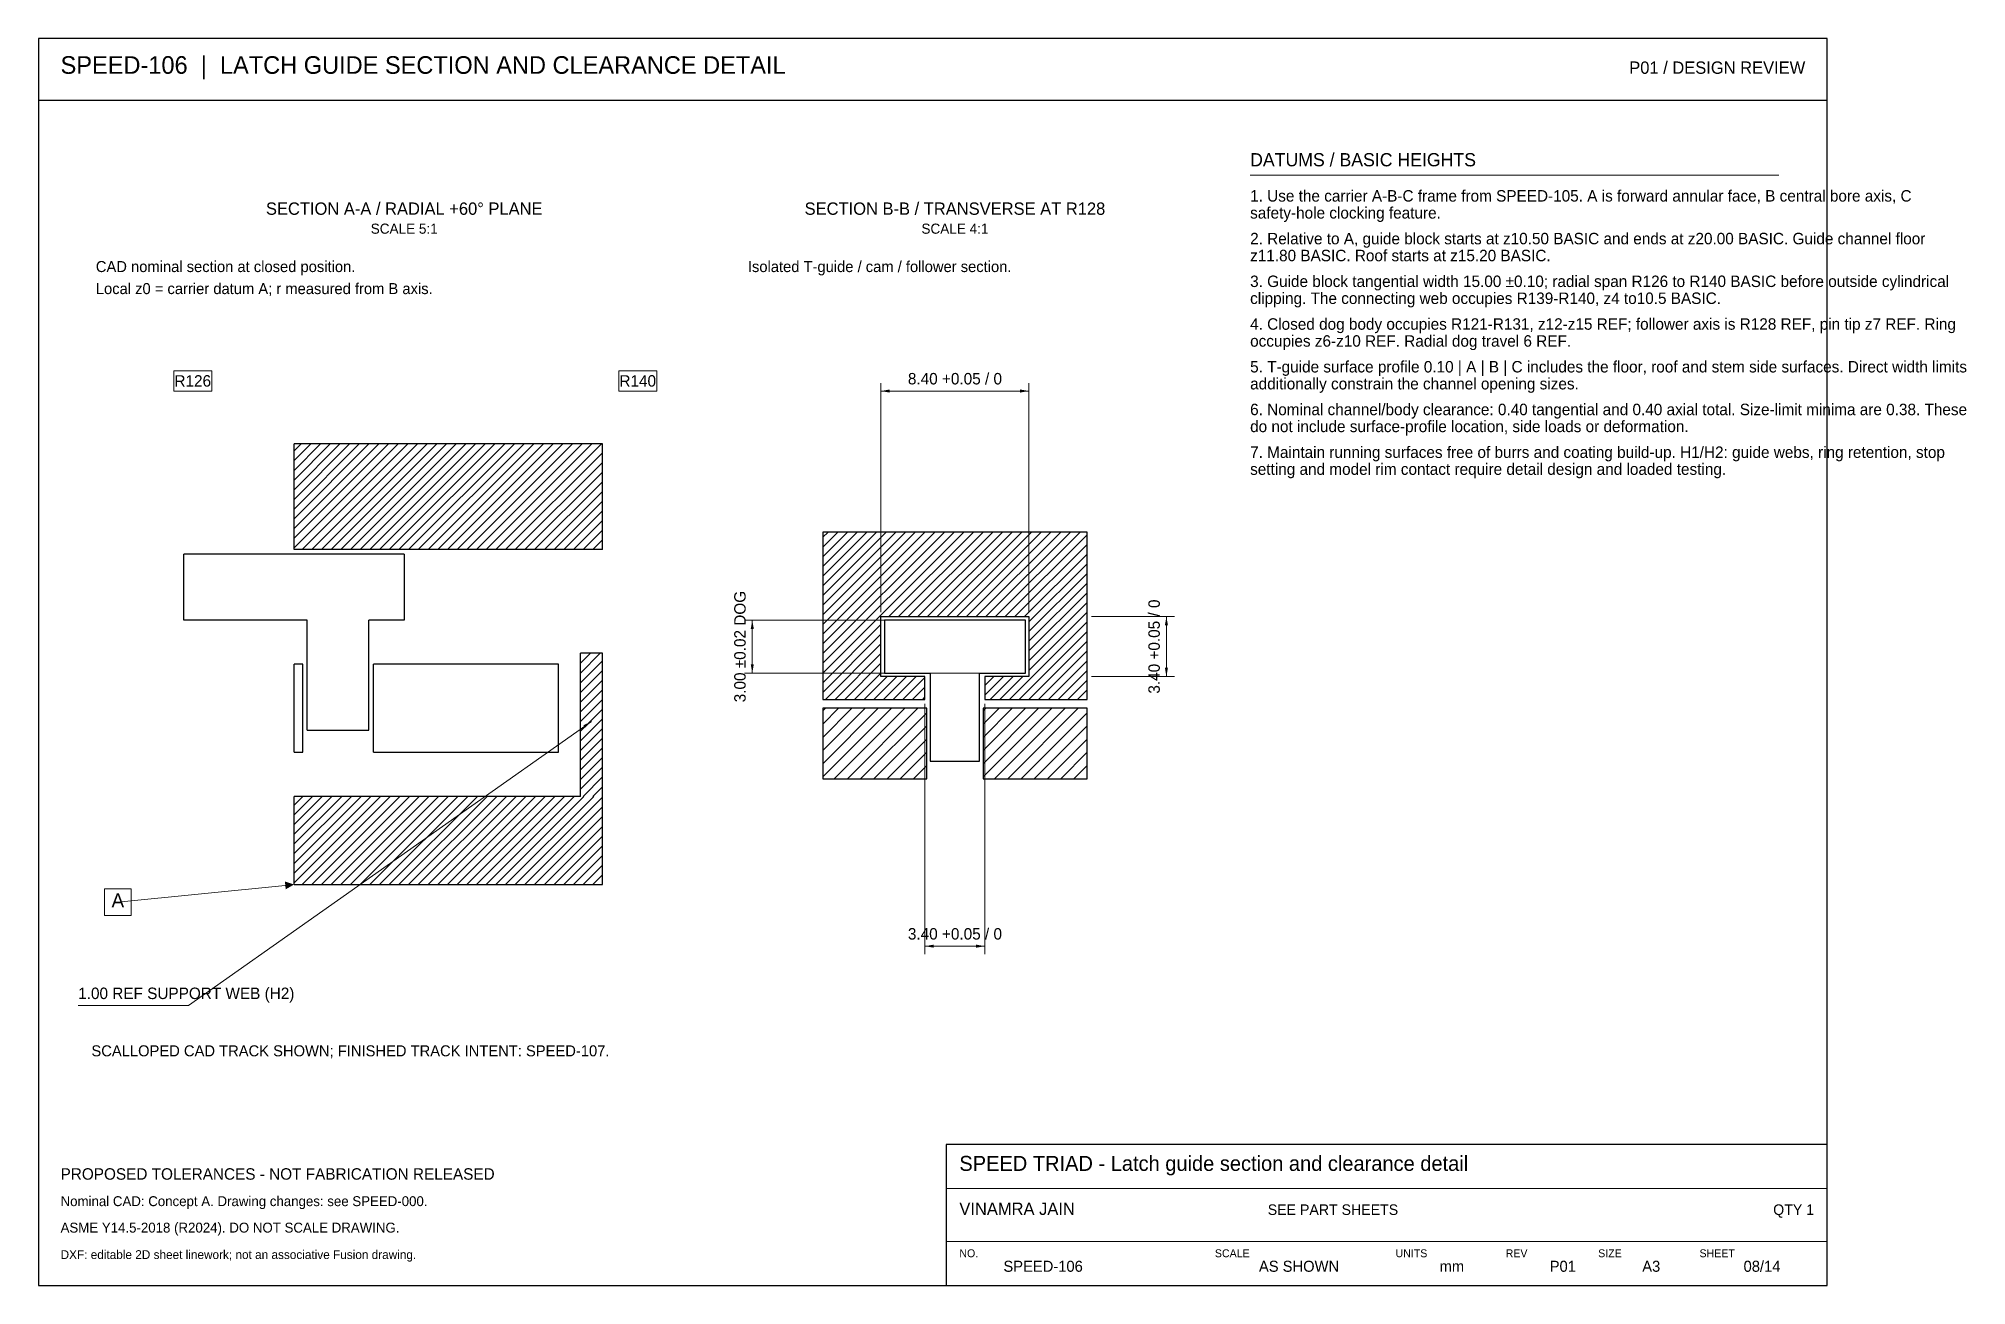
# Model space of a CAD drawing. Header units: millimetres. Extents: x -1265 to 445, y 7 to 290.
# Drawn here: x 7 to 444.6, y 7 to 290 of the extents above.
import ezdxf
from ezdxf.enums import TextEntityAlignment as Align

# ---------------------------------------------------------------- set-up
doc = ezdxf.new("R2010")
doc.units = ezdxf.units.MM
for name, color, linetype, lineweight in [('BORDER', 7, 'Continuous', 30), ('DIM', 7, 'Continuous', 15), ('GDT', 7, 'Continuous', 20), ('HATCH', 7, 'Continuous', 13), ('NOTES', 7, 'Continuous', 18), ('VISIBLE', 7, 'Continuous', 30)]:
    doc.layers.add(name, color=color, linetype=linetype, lineweight=lineweight)

msp = doc.modelspace()

# ---------------------------------------------------------------- linework, layer by layer
at = {"layer": 'BORDER'}
msp.add_line((7, 276), (413, 276), dxfattribs=at)
for points in [[(7, 7), (413, 7), (413, 290), (7, 290)], [(213, 7), (413, 7), (413, 39), (213, 39)]]:
    msp.add_lwpolyline(points, close=True, dxfattribs=at)
at = {"layer": 'DIM'}
for p, q in [((282, 259), (402, 259)), ((198.2, 159.8), (198.2, 211.8)), ((231.8, 159.8), (231.8, 211.8)), ((198.2, 210), (231.8, 210)), ((230, 158), (167.2, 158)), ((169, 146), (169, 158)), ((246, 158.8), (264.8, 158.8)), ((263, 145.2), (263, 158.8)), ((230, 146), (167.2, 146)), ((246, 145.2), (264.8, 145.2)), ((208.2, 139), (208.2, 82.2)), ((221.8, 139), (221.8, 82.2)), ((41, 70.5), (132.5, 135)), ((208.2, 84), (221.8, 84)), ((16, 70.5), (41, 70.5)), ((213, 29), (413, 29)), ((213, 17), (413, 17))]:
    msp.add_line(p, q, dxfattribs=at)
for points in [[(37.693, 210), (46.307, 210), (46.307, 214.6), (37.693, 214.6)], [(138.693, 210), (147.307, 210), (147.307, 214.6), (138.693, 214.6)]]:
    msp.add_lwpolyline(points, close=True, dxfattribs=at)
for points in [[(198.2, 210), (200.2, 210.35), (200.2, 209.65)], [(231.8, 210), (229.8, 209.65), (229.8, 210.35)], [(169, 158), (169.35, 156), (168.65, 156)], [(263, 158.8), (263.35, 156.8), (262.65, 156.8)], [(169, 146), (168.65, 148), (169.35, 148)], [(263, 145.2), (262.65, 147.2), (263.35, 147.2)], [(132.5, 135), (131.067, 133.562), (130.664, 134.134)], [(208.2, 84), (210.2, 84.35), (210.2, 83.65)], [(221.8, 84), (219.8, 83.65), (219.8, 84.35)]]:
    msp.add_solid(points, dxfattribs=at)
at = {"layer": 'GDT'}
msp.add_line((63.01, 97.801), (25, 94), dxfattribs=at)
msp.add_lwpolyline([(22, 91), (28, 91), (28, 97), (22, 97)], close=True, dxfattribs=at)
msp.add_solid([(65, 98), (63.099, 96.905), (62.92, 98.697)], dxfattribs=at)
at = {"layer": 'HATCH'}
for p, q in [((65, 174.4), (88.6, 198)), ((65, 176.6), (86.4, 198)), ((65, 178.8), (84.2, 198)), ((65, 181), (82, 198)), ((65, 183.2), (79.8, 198)), ((65, 185.4), (77.6, 198)), ((65, 187.6), (75.4, 198)), ((65, 189.8), (73.2, 198)), ((65, 192), (71, 198)), ((65, 194.2), (68.8, 198)), ((65, 196.4), (66.6, 198)), ((66.8, 174), (90.8, 198)), ((69, 174), (93, 198)), ((71.2, 174), (95.2, 198)), ((73.4, 174), (97.4, 198)), ((75.6, 174), (99.6, 198)), ((77.8, 174), (101.8, 198)), ((80, 174), (104, 198)), ((82.2, 174), (106.2, 198)), ((84.4, 174), (108.4, 198)), ((86.6, 174), (110.6, 198)), ((88.8, 174), (112.8, 198)), ((91, 174), (115, 198)), ((93.2, 174), (117.2, 198)), ((95.4, 174), (119.4, 198)), ((97.6, 174), (121.6, 198)), ((99.8, 174), (123.8, 198)), ((102, 174), (126, 198)), ((104.2, 174), (128.2, 198)), ((106.4, 174), (130.4, 198)), ((108.6, 174), (132.6, 198)), ((110.8, 174), (134.8, 198)), ((113, 174), (135, 196)), ((115.2, 174), (135, 193.8)), ((117.4, 174), (135, 191.6)), ((119.6, 174), (135, 189.4)), ((121.8, 174), (135, 187.2)), ((124, 174), (135, 185)), ((126.2, 174), (135, 182.8)), ((128.4, 174), (135, 180.6)), ((130.6, 174), (135, 178.4)), ((132.8, 174), (135, 176.2)), ((185, 146), (217, 178)), ((185, 148.2), (214.8, 178)), ((185, 150.4), (212.6, 178)), ((185, 152.6), (210.4, 178)), ((185, 154.8), (208.2, 178)), ((185, 157), (206, 178)), ((185, 159.2), (203.8, 178)), ((185, 161.4), (201.6, 178)), ((185, 163.6), (199.4, 178)), ((185, 165.8), (197.2, 178)), ((185, 168), (195, 178)), ((185, 170.2), (192.8, 178)), ((185, 172.4), (190.6, 178)), ((185, 174.6), (188.4, 178)), ((185, 176.8), (186.2, 178)), ((200, 158.8), (219.2, 178)), ((202.2, 158.8), (221.4, 178)), ((204.4, 158.8), (223.6, 178)), ((206.6, 158.8), (225.8, 178)), ((208.8, 158.8), (228, 178)), ((211, 158.8), (230.2, 178)), ((213.2, 158.8), (232.4, 178)), ((215.4, 158.8), (234.6, 178)), ((217.6, 158.8), (236.8, 178)), ((219.8, 158.8), (239, 178)), ((222, 158.8), (241.2, 178)), ((224.2, 158.8), (243.4, 178)), ((226.4, 158.8), (245, 177.4)), ((228.6, 158.8), (245, 175.2)), ((230.8, 158.8), (245, 173)), ((231.8, 157.6), (245, 170.8)), ((231.8, 155.4), (245, 168.6)), ((231.8, 153.2), (245, 166.4)), ((231.8, 151), (245, 164.2)), ((231.8, 148.8), (245, 162)), ((227.4, 140), (245, 157.6)), ((231.8, 146.6), (245, 159.8)), ((185, 143.8), (198.2, 157)), ((185, 141.6), (198.2, 154.8)), ((229.6, 140), (245, 155.4)), ((231.8, 140), (245, 153.2)), ((130, 146), (134.5, 150.5)), ((130, 148.2), (132.3, 150.5)), ((130, 150.4), (130.1, 150.5)), ((130, 143.8), (135, 148.8)), ((185.6, 140), (198.2, 152.6)), ((187.8, 140), (198.2, 150.4)), ((234, 140), (245, 151)), ((236.2, 140), (245, 148.8)), ((130, 141.6), (135, 146.6)), ((190, 140), (198.2, 148.2)), ((192.2, 140), (198.2, 146)), ((194.4, 140), (199.6, 145.2)), ((196.6, 140), (201.8, 145.2)), ((198.8, 140), (204, 145.2)), ((201, 140), (206.2, 145.2)), ((203.2, 140), (208.2, 145)), ((221.8, 141), (226, 145.2)), ((221.8, 143.2), (223.8, 145.2)), ((223, 140), (228.2, 145.2)), ((225.2, 140), (230.4, 145.2)), ((238.4, 140), (245, 146.6)), ((130, 139.4), (135, 144.4)), ((130, 137.2), (135, 142.2)), ((205.4, 140), (208.2, 142.8)), ((207.6, 140), (208.2, 140.6)), ((240.6, 140), (245, 144.4)), ((242.8, 140), (245, 142.2)), ((130, 135), (135, 140)), ((130, 132.8), (135, 137.8)), ((185, 122.4), (200.6, 138)), ((185, 125.4), (197.6, 138)), ((185, 128.4), (194.6, 138)), ((185, 131.4), (191.6, 138)), ((185, 134.4), (188.6, 138)), ((185, 137.4), (185.6, 138)), ((187.6, 122), (203.6, 138)), ((190.6, 122), (206.6, 138)), ((193.6, 122), (208.6, 137)), ((221.4, 122.4), (237, 138)), ((221.4, 125.4), (234, 138)), ((221.4, 128.4), (231, 138)), ((221.4, 131.4), (228, 138)), ((221.4, 134.4), (225, 138)), ((221.4, 137.4), (222, 138)), ((224, 122), (240, 138)), ((227, 122), (243, 138)), ((230, 122), (245, 137)), ((130, 130.6), (135, 135.6)), ((130, 128.4), (135, 133.4)), ((196.6, 122), (208.6, 134)), ((233, 122), (245, 134)), ((130, 126.2), (135, 131.2)), ((130, 124), (135, 129)), ((199.6, 122), (208.6, 131)), ((202.6, 122), (208.6, 128)), ((236, 122), (245, 131)), ((239, 122), (245, 128)), ((130, 121.8), (135, 126.8)), ((130, 119.6), (135, 124.6)), ((205.6, 122), (208.6, 125)), ((242, 122), (245, 125)), ((130.6, 118), (135, 122.4)), ((132.8, 118), (135, 120.2)), ((65, 98.4), (84.6, 118)), ((65, 100.6), (82.4, 118)), ((65, 102.8), (80.2, 118)), ((65, 105), (78, 118)), ((65, 107.2), (75.8, 118)), ((65, 109.4), (73.6, 118)), ((65, 111.6), (71.4, 118)), ((65, 113.8), (69.2, 118)), ((65, 116), (67, 118)), ((66.8, 98), (86.8, 118)), ((69, 98), (89, 118)), ((71.2, 98), (91.2, 118)), ((73.4, 98), (93.4, 118)), ((75.6, 98), (95.6, 118)), ((77.8, 98), (97.8, 118)), ((80, 98), (100, 118)), ((82.2, 98), (102.2, 118)), ((84.4, 98), (104.4, 118)), ((86.6, 98), (106.6, 118)), ((88.8, 98), (108.8, 118)), ((91, 98), (111, 118)), ((93.2, 98), (113.2, 118)), ((95.4, 98), (115.4, 118)), ((97.6, 98), (117.6, 118)), ((99.8, 98), (119.8, 118)), ((102, 98), (122, 118)), ((104.2, 98), (124.2, 118)), ((106.4, 98), (126.4, 118)), ((108.6, 98), (128.6, 118)), ((110.8, 98), (130.8, 118)), ((113, 98), (133, 118)), ((115.2, 98), (135, 117.8)), ((117.4, 98), (135, 115.6)), ((119.6, 98), (135, 113.4)), ((121.8, 98), (135, 111.2)), ((124, 98), (135, 109)), ((126.2, 98), (135, 106.8)), ((128.4, 98), (135, 104.6)), ((130.6, 98), (135, 102.4)), ((132.8, 98), (135, 100.2))]:
    msp.add_line(p, q, dxfattribs=at)
at = {"layer": 'VISIBLE'}
for points in [[(65, 174), (65, 198)], [(135, 198), (65, 198)], [(135, 174), (135, 198)], [(90, 173), (40, 173)], [(40, 158), (40, 173)], [(135, 174), (65, 174)], [(90, 173), (90, 158)], [(68, 158), (40, 158)], [(68, 133), (68, 158)], [(82, 133), (82, 158)], [(90, 158), (82, 158)], [(130, 118), (130, 150.5)], [(135, 150.5), (130, 150.5)], [(135, 98), (135, 150.5)], [(65, 128), (65, 148)], [(67, 148), (65, 148)], [(67, 128), (67, 148)], [(83, 128), (83, 148)], [(125, 148), (83, 148)], [(125, 128), (125, 148)], [(68, 133), (82, 133)], [(65, 128), (67, 128)], [(83, 128), (125, 128)], [(130, 118), (65, 118)], [(65, 98), (65, 118)], [(65, 98), (135, 98)]]:
    msp.add_lwpolyline(points, dxfattribs=at)
for points in [[(185, 140), (208.2, 140), (208.2, 145.2), (198.2, 145.2), (198.2, 158.8), (231.8, 158.8), (231.8, 145.2), (221.8, 145.2), (221.8, 140), (245, 140), (245, 178), (185, 178)], [(199, 146), (209.4, 146), (209.4, 126), (220.6, 126), (220.6, 146), (231, 146), (231, 158), (199, 158)], [(185, 122), (208.6, 122), (208.6, 138), (185, 138)], [(221.4, 122), (245, 122), (245, 138), (221.4, 138)]]:
    msp.add_lwpolyline(points, close=True, dxfattribs=at)

# ---------------------------------------------------------------- texts
at = {"layer": 'GDT'}
msp.add_text('A', height=3.2, dxfattribs=at).set_placement((25, 92.8), align=Align.CENTER)
at = {"layer": 'NOTES'}
for s, height, p in [('SPEED-106  |  LATCH GUIDE SECTION AND CLEARANCE DETAIL', 4, (12, 282)), ('DATUMS / BASIC HEIGHTS', 3, (282, 261)), ('1. Use the carrier A-B-C frame from SPEED-105. A is forward annular face, B central bore axis, C', 2.6, (282, 253)), ('safety-hole clocking feature.', 2.6, (282, 249.152)), ('2. Relative to A, guide block starts at z10.50 BASIC and ends at z20.00 BASIC. Guide channel floor', 2.6, (282, 243.304)), ('z11.80 BASIC. Roof starts at z15.20 BASIC.', 2.6, (282, 239.456)), ('CAD nominal section at closed position.', 2.5, (20, 237)), ('Isolated T-guide / cam / follower section.', 2.5, (168, 237)), ('3. Guide block tangential width 15.00 ±0.10; radial span R126 to R140 BASIC before outside cylindrical', 2.6, (282, 233.608)), ('Local z0 = carrier datum A; r measured from B axis.', 2.5, (20, 232)), ('clipping. The connecting web occupies R139-R140, z4 to10.5 BASIC.', 2.6, (282, 229.76)), ('4. Closed dog body occupies R121-R131, z12-z15 REF; follower axis is R128 REF, pin tip z7 REF. Ring', 2.6, (282, 223.912)), ('occupies z6-z10 REF. Radial dog travel 6 REF.', 2.6, (282, 220.064)), ('5. T-guide surface profile 0.10 | A | B | C includes the floor, roof and stem side surfaces. Direct width limits', 2.6, (282, 214.216)), ('additionally constrain the channel opening sizes.', 2.6, (282, 210.368)), ('6. Nominal channel/body clearance: 0.40 tangential and 0.40 axial total. Size-limit minima are 0.38. These', 2.6, (282, 204.52)), ('do not include surface-profile location, side loads or deformation.', 2.6, (282, 200.672)), ('7. Maintain running surfaces free of burrs and coating build-up. H1/H2: guide webs, ring retention, stop', 2.6, (282, 194.824)), ('setting and model rim contact require detail design and loaded testing.', 2.6, (282, 190.976)), ('1.00 REF SUPPORT WEB (H2)', 2.6, (16, 72)), ('SCALLOPED CAD TRACK SHOWN; FINISHED TRACK INTENT: SPEED-107.', 2.5, (19, 59)), ('SPEED TRIAD - Latch guide section and clearance detail', 3.4, (216, 33)), ('PROPOSED TOLERANCES - NOT FABRICATION RELEASED', 2.6, (12, 31)), ('Nominal CAD: Concept A. Drawing changes: see SPEED-000.', 2.25, (12, 25)), ('VINAMRA JAIN', 2.8, (216, 23)), ('SEE PART SHEETS', 2.4, (286, 23)), ('ASME Y14.5-2018 (R2024). DO NOT SCALE DRAWING.', 2.25, (12, 19)), ('DXF: editable 2D sheet linework; not an associative Fusion drawing.', 2, (12, 13)), ('NO.', 1.8, (216, 13.4)), ('SCALE', 1.8, (274, 13.4)), ('UNITS', 1.8, (315, 13.4)), ('REV', 1.8, (340, 13.4)), ('SIZE', 1.8, (361, 13.4)), ('SHEET', 1.8, (384, 13.4)), ('SPEED-106', 2.5, (226, 10.1)), ('AS SHOWN', 2.5, (284, 10.1)), ('mm', 2.5, (325, 10.1)), ('P01', 2.5, (350, 10.1)), ('A3', 2.5, (371, 10.1)), ('08/14', 2.5, (394, 10.1))]:
    msp.add_text(s, height=height, dxfattribs=at).set_placement(p)
for s, height, p in [('P01 / DESIGN REVIEW', 2.8, (408, 282)), ('QTY 1', 2.4, (410, 23))]:
    msp.add_text(s, height=height, dxfattribs=at).set_placement(p, align=Align.RIGHT)
for s, height, p in [('SECTION A-A / RADIAL +60° PLANE', 2.8, (90, 250)), ('SECTION B-B / TRANSVERSE AT R128', 2.8, (215, 250)), ('SCALE 5:1', 2.3, (90, 245.7)), ('SCALE 4:1', 2.3, (215, 245.7)), ('R126', 2.6, (42, 211)), ('R140', 2.6, (143, 211)), ('8.40 +0.05 / 0', 2.6, (215, 211.5)), ('3.40 +0.05 / 0', 2.6, (215, 85.5))]:
    msp.add_text(s, height=height, dxfattribs=at).set_placement(p, align=Align.CENTER)
for s, p in [('3.00 ±0.02 DOG', (167.5, 152)), ('3.40 +0.05 / 0', (261.5, 152))]:
    msp.add_text(s, height=2.6, rotation=90, dxfattribs=at).set_placement(p, align=Align.CENTER)

doc.saveas('drawing.dxf')
